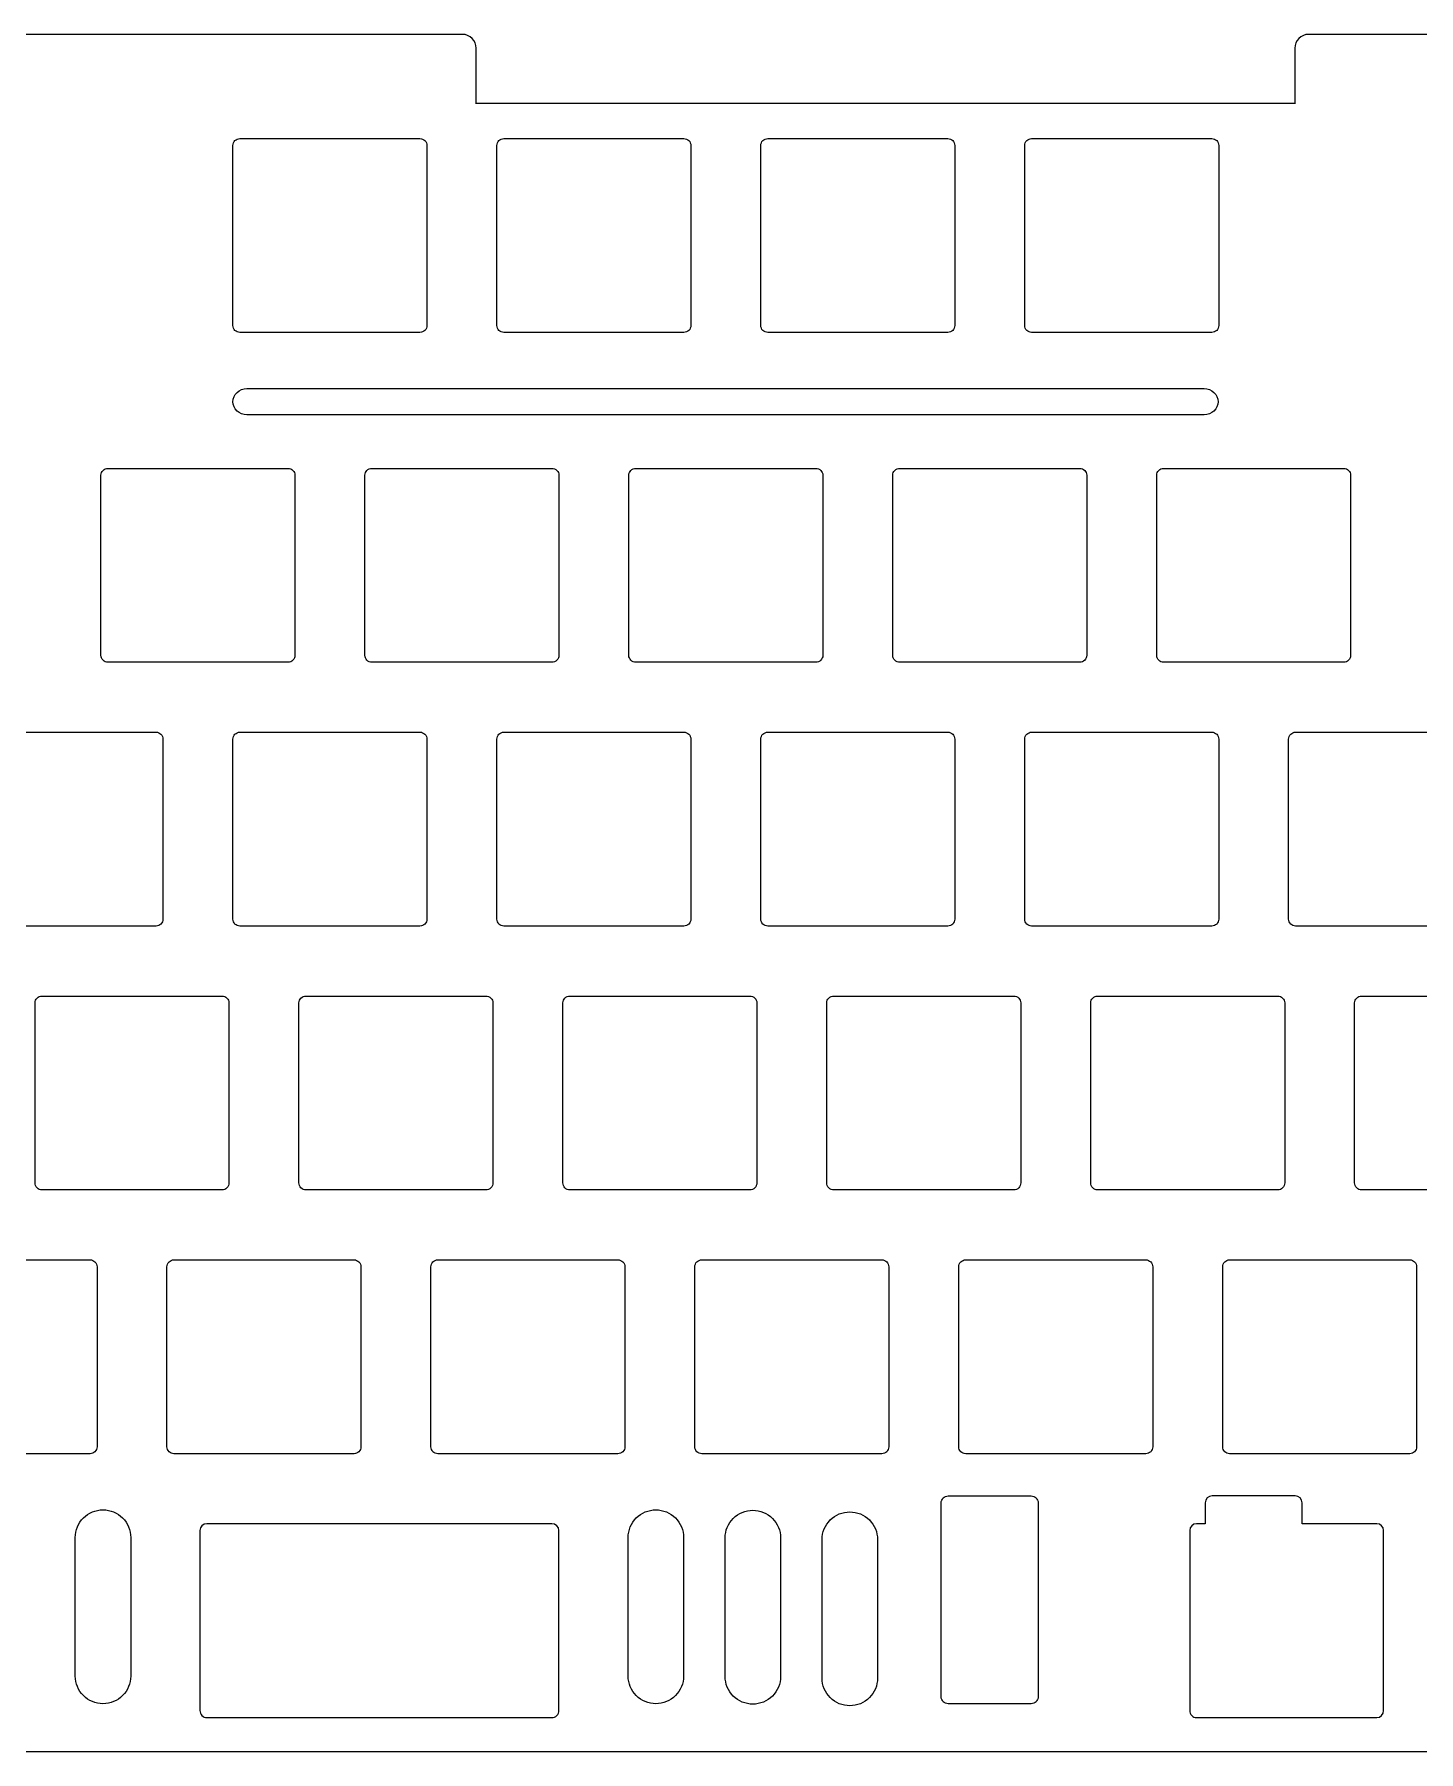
# Model space of a CAD drawing. Header units: millimetres. Extents: x 8 to 355, y 3 to 132.
# Drawn here: x 119.5 to 219.5, y 8.5 to 132.5 of the extents above; entities that cross this region are included whole.
import ezdxf

# ---------------------------------------------------------------- set-up
doc = ezdxf.new("R2010")
doc.units = ezdxf.units.MM
for name, color, linetype in [('Layer_1', 7, 'CONTINUOUS'), ('Layer_2', 7, 'CONTINUOUS'), ('Layer_3', 7, 'CONTINUOUS')]:
    doc.layers.add(name, color=color, linetype=linetype)

msp = doc.modelspace()

# ---------------------------------------------------------------- linework, layer by layer
at = {"layer": 'Layer_1', "color": 4}
for p, q in [((150.42512, 132.475089), (112.5251, 132.475089)), ((151.42506, 127.57513), (151.42506, 131.475151)), ((210.52496, 131.475151), (210.52496, 127.57513)), ((249.42492, 132.475089), (211.5249, 132.475089)), ((210.53496, 127.474878), (151.41506, 127.474878)), ((65.415165, 8.47491), (223.53468, 8.47491))]:
    msp.add_line(p, q, dxfattribs=at)
for points in [[(151.42506, 131.475151), (151.42506, 132.029147), (150.97912, 132.475089), (150.42512, 132.475089)], [(211.5249, 132.475089), (210.9709, 132.475089), (210.52496, 132.029148), (210.52496, 131.475151)], [(151.41506, 127.474878), (151.41806, 127.50832), (151.42506, 127.540777), (151.42506, 127.57513)], [(210.52496, 127.57513), (210.52496, 127.540777), (210.53096, 127.50832), (210.53496, 127.474878)]]:
    msp.add_open_spline(points, degree=3, dxfattribs=at)
at = {"layer": 'Layer_2', "color": 2}
for p, q in [((133.875, 111.45), (133.875, 124.45)), ((134.375, 124.95), (147.375, 124.95)), ((134.375, 124.95), (134.375, 124.95)), ((147.875, 124.45), (147.875, 111.45)), ((152.925, 111.45), (152.925, 124.45)), ((153.425, 124.95), (166.425, 124.95)), ((153.425, 124.95), (153.425, 124.95)), ((166.925, 124.45), (166.925, 111.45)), ((171.975, 111.45), (171.975, 124.45)), ((172.475, 124.95), (185.475, 124.95)), ((172.475, 124.95), (172.475, 124.95)), ((185.975, 124.45), (185.975, 111.45)), ((191.025, 111.45), (191.025, 124.45)), ((191.525, 124.95), (204.525, 124.95)), ((191.525, 124.95), (191.525, 124.95)), ((205.025, 124.45), (205.025, 111.45)), ((147.375, 110.95), (134.375, 110.95)), ((166.425, 110.95), (153.425, 110.95)), ((185.475, 110.95), (172.475, 110.95)), ((204.525, 110.95), (191.525, 110.95)), ((124.35, 87.637), (124.35, 100.637)), ((124.85, 101.137), (137.85, 101.137)), ((124.85, 101.137), (124.85, 101.137)), ((138.35, 100.637), (138.35, 87.637)), ((143.4, 87.637), (143.4, 100.637)), ((143.9, 101.137), (156.9, 101.137)), ((143.9, 101.137), (143.9, 101.137)), ((157.4, 100.637), (157.4, 87.637)), ((162.45, 87.637), (162.45, 100.637)), ((162.95, 101.137), (175.95, 101.137)), ((162.95, 101.137), (162.95, 101.137)), ((176.45, 100.637), (176.45, 87.637)), ((181.5, 87.637), (181.5, 100.637)), ((182, 101.137), (195, 101.137)), ((182, 101.137), (182, 101.137)), ((195.5, 100.637), (195.5, 87.637)), ((200.55, 87.637), (200.55, 100.637)), ((201.05, 101.137), (214.05, 101.137)), ((201.05, 101.137), (201.05, 101.137)), ((214.55, 100.637), (214.55, 87.637)), ((137.85, 87.137), (124.85, 87.137)), ((156.9, 87.137), (143.9, 87.137)), ((175.95, 87.137), (162.95, 87.137)), ((195, 87.137), (182, 87.137)), ((214.05, 87.137), (201.05, 87.137)), ((115.325, 82.087), (128.325, 82.087)), ((134.375, 82.087), (147.375, 82.087)), ((134.375, 82.087), (134.375, 82.087)), ((153.425, 82.087), (166.425, 82.087)), ((153.425, 82.087), (153.425, 82.087)), ((172.475, 82.087), (185.475, 82.087)), ((172.475, 82.087), (172.475, 82.087)), ((191.525, 82.087), (204.525, 82.087)), ((191.525, 82.087), (191.525, 82.087)), ((210.575, 82.087), (223.575, 82.087)), ((210.575, 82.087), (210.575, 82.087)), ((128.825, 81.587), (128.825, 68.587)), ((133.875, 68.587), (133.875, 81.587)), ((147.875, 81.587), (147.875, 68.587)), ((152.925, 68.587), (152.925, 81.587)), ((166.925, 81.587), (166.925, 68.587)), ((171.975, 68.587), (171.975, 81.587)), ((185.975, 81.587), (185.975, 68.587)), ((191.025, 68.587), (191.025, 81.587)), ((205.025, 81.587), (205.025, 68.587)), ((210.075, 68.587), (210.075, 81.587)), ((128.325, 68.087), (115.325, 68.087)), ((147.375, 68.087), (134.375, 68.087)), ((166.425, 68.087), (153.425, 68.087)), ((185.475, 68.087), (172.475, 68.087)), ((204.525, 68.087), (191.525, 68.087)), ((223.575, 68.087), (210.575, 68.087)), ((119.588, 49.537), (119.588, 62.537)), ((120.088, 63.037), (133.088, 63.037)), ((120.088, 63.037), (120.088, 63.037)), ((133.588, 62.537), (133.588, 49.537)), ((138.638, 49.537), (138.638, 62.537)), ((139.138, 63.037), (152.138, 63.037)), ((139.138, 63.037), (139.138, 63.037)), ((152.638, 62.537), (152.638, 49.537)), ((157.688, 49.537), (157.688, 62.537)), ((158.188, 63.037), (171.188, 63.037)), ((158.188, 63.037), (158.188, 63.037)), ((171.688, 62.537), (171.688, 49.537)), ((176.738, 49.537), (176.738, 62.537)), ((177.238, 63.037), (190.238, 63.037)), ((177.238, 63.037), (177.238, 63.037)), ((190.738, 62.537), (190.738, 49.537)), ((195.788, 49.537), (195.788, 62.537)), ((196.288, 63.037), (209.288, 63.037)), ((196.288, 63.037), (196.288, 63.037)), ((209.788, 62.537), (209.788, 49.537)), ((214.838, 49.537), (214.838, 62.537)), ((215.338, 63.037), (228.338, 63.037)), ((215.338, 63.037), (215.338, 63.037)), ((133.088, 49.037), (120.088, 49.037)), ((152.138, 49.037), (139.138, 49.037)), ((171.188, 49.037), (158.188, 49.037)), ((190.238, 49.037), (177.238, 49.037)), ((209.288, 49.037), (196.288, 49.037)), ((228.338, 49.037), (215.338, 49.037)), ((110.563, 43.987), (123.563, 43.987)), ((124.063, 43.487), (124.063, 30.487)), ((129.113, 30.487), (129.113, 43.487)), ((129.613, 43.987), (142.613, 43.987)), ((129.613, 43.987), (129.613, 43.987)), ((143.113, 43.487), (143.113, 30.487)), ((148.163, 30.487), (148.163, 43.487)), ((148.663, 43.987), (161.663, 43.987)), ((148.663, 43.987), (148.663, 43.987)), ((162.163, 43.487), (162.163, 30.487)), ((167.213, 30.487), (167.213, 43.487)), ((167.713, 43.987), (180.713, 43.987)), ((167.713, 43.987), (167.713, 43.987)), ((181.213, 43.487), (181.213, 30.487)), ((186.263, 30.487), (186.263, 43.487)), ((186.763, 43.987), (199.763, 43.987)), ((186.763, 43.987), (186.763, 43.987)), ((200.263, 43.487), (200.263, 30.487)), ((205.313, 30.487), (205.313, 43.487)), ((205.813, 43.987), (218.813, 43.987)), ((205.813, 43.987), (205.813, 43.987)), ((219.313, 43.487), (219.313, 30.487)), ((123.563, 29.987), (110.563, 29.987)), ((142.613, 29.987), (129.613, 29.987)), ((161.663, 29.987), (148.663, 29.987)), ((180.713, 29.987), (167.713, 29.987)), ((199.763, 29.987), (186.763, 29.987)), ((218.813, 29.987), (205.813, 29.987)), ((184.994, 12.437), (184.994, 26.437)), ((185.494, 26.937), (191.494, 26.937)), ((185.494, 26.937), (185.494, 26.937)), ((191.994, 26.437), (191.994, 12.437)), ((204.05008, 26.43712), (204.05008, 24.93695)), ((210.54994, 26.93683), (204.54979, 26.93683)), ((211.05017, 24.93695), (211.05017, 26.43712)), ((143.89974, 24.93695), (131.99401, 24.93695)), ((144.99425, 24.93695), (143.89974, 24.93695)), ((156.89998, 24.93695), (144.99425, 24.93695)), ((204.05008, 24.93695), (203.43099, 24.93695)), ((216.43123, 24.93695), (211.05017, 24.93695)), ((131.49378, 24.43724), (131.49378, 11.437)), ((157.40021, 11.437), (157.40021, 24.43724)), ((202.93077, 24.43724), (202.93077, 11.437)), ((216.93094, 11.437), (216.93094, 24.43724)), ((191.494, 11.937), (185.494, 11.937)), ((131.99401, 10.93677), (143.89974, 10.93677)), ((143.89974, 10.93677), (144.99425, 10.93677)), ((144.99425, 10.93677), (156.89998, 10.93677)), ((203.43099, 10.93677), (216.43123, 10.93677))]:
    msp.add_line(p, q, dxfattribs=at)
for points in [[(133.875, 124.45), (133.875, 124.582608), (133.927678, 124.709785), (134.021447, 124.803553)], [(134.021447, 124.803553), (134.115215, 124.897322), (134.242392, 124.95), (134.375, 124.95)], [(147.375, 124.95), (147.507608, 124.95), (147.634785, 124.897322), (147.728553, 124.803553)], [(147.728553, 124.803553), (147.822322, 124.709785), (147.875, 124.582608), (147.875, 124.45)], [(152.925, 124.45), (152.925, 124.582608), (152.977678, 124.709785), (153.071447, 124.803553)], [(153.071447, 124.803553), (153.165215, 124.897322), (153.292392, 124.95), (153.425, 124.95)], [(166.425, 124.95), (166.557608, 124.95), (166.684785, 124.897322), (166.778553, 124.803553)], [(166.778553, 124.803553), (166.872322, 124.709785), (166.925, 124.582608), (166.925, 124.45)], [(171.975, 124.45), (171.975, 124.582608), (172.027678, 124.709785), (172.121447, 124.803553)], [(172.121447, 124.803553), (172.215215, 124.897322), (172.342392, 124.95), (172.475, 124.95)], [(185.475, 124.95), (185.607608, 124.95), (185.734785, 124.897322), (185.828553, 124.803553)], [(185.828553, 124.803553), (185.922322, 124.709785), (185.975, 124.582608), (185.975, 124.45)], [(191.025, 124.45), (191.025, 124.582608), (191.077678, 124.709785), (191.171447, 124.803553)], [(191.171447, 124.803553), (191.265215, 124.897322), (191.392392, 124.95), (191.525, 124.95)], [(204.525, 124.95), (204.657608, 124.95), (204.784785, 124.897322), (204.878553, 124.803553)], [(204.878553, 124.803553), (204.972322, 124.709785), (205.025, 124.582608), (205.025, 124.45)], [(134.021447, 111.096447), (133.927678, 111.190215), (133.875, 111.317392), (133.875, 111.45)], [(134.375, 110.95), (134.242392, 110.95), (134.115215, 111.002678), (134.021447, 111.096447)], [(147.728553, 111.096447), (147.634785, 111.002678), (147.507608, 110.95), (147.375, 110.95)], [(147.875, 111.45), (147.875, 111.317392), (147.822322, 111.190215), (147.728553, 111.096447)], [(153.071447, 111.096447), (152.977678, 111.190215), (152.925, 111.317392), (152.925, 111.45)], [(153.425, 110.95), (153.292392, 110.95), (153.165215, 111.002678), (153.071447, 111.096447)], [(166.778553, 111.096447), (166.684785, 111.002678), (166.557608, 110.95), (166.425, 110.95)], [(166.925, 111.45), (166.925, 111.317392), (166.872322, 111.190215), (166.778553, 111.096447)], [(172.121447, 111.096447), (172.027678, 111.190215), (171.975, 111.317392), (171.975, 111.45)], [(172.475, 110.95), (172.342392, 110.95), (172.215215, 111.002678), (172.121447, 111.096447)], [(185.828553, 111.096447), (185.734785, 111.002678), (185.607608, 110.95), (185.475, 110.95)], [(185.975, 111.45), (185.975, 111.317392), (185.922322, 111.190215), (185.828553, 111.096447)], [(191.171447, 111.096447), (191.077678, 111.190215), (191.025, 111.317392), (191.025, 111.45)], [(191.525, 110.95), (191.392392, 110.95), (191.265215, 111.002678), (191.171447, 111.096447)], [(204.878553, 111.096447), (204.784785, 111.002678), (204.657608, 110.95), (204.525, 110.95)], [(205.025, 111.45), (205.025, 111.317392), (204.972322, 111.190215), (204.878553, 111.096447)], [(124.35, 100.637), (124.35, 100.769608), (124.402678, 100.896785), (124.496447, 100.990553)], [(124.496447, 100.990553), (124.590215, 101.084322), (124.717392, 101.137), (124.85, 101.137)], [(137.85, 101.137), (137.982608, 101.137), (138.109785, 101.084322), (138.203553, 100.990553)], [(138.203553, 100.990553), (138.297322, 100.896785), (138.35, 100.769608), (138.35, 100.637)], [(143.4, 100.637), (143.4, 100.769608), (143.452678, 100.896785), (143.546447, 100.990553)], [(143.546447, 100.990553), (143.640215, 101.084322), (143.767392, 101.137), (143.9, 101.137)], [(156.9, 101.137), (157.032608, 101.137), (157.159785, 101.084322), (157.253553, 100.990553)], [(157.253553, 100.990553), (157.347322, 100.896785), (157.4, 100.769608), (157.4, 100.637)], [(162.45, 100.637), (162.45, 100.769608), (162.502678, 100.896785), (162.596447, 100.990553)], [(162.596447, 100.990553), (162.690215, 101.084322), (162.817392, 101.137), (162.95, 101.137)], [(175.95, 101.137), (176.082608, 101.137), (176.209785, 101.084322), (176.303553, 100.990553)], [(176.303553, 100.990553), (176.397322, 100.896785), (176.45, 100.769608), (176.45, 100.637)], [(181.5, 100.637), (181.5, 100.769608), (181.552678, 100.896785), (181.646447, 100.990553)], [(181.646447, 100.990553), (181.740215, 101.084322), (181.867392, 101.137), (182, 101.137)], [(195, 101.137), (195.132608, 101.137), (195.259785, 101.084322), (195.353553, 100.990553)], [(195.353553, 100.990553), (195.447322, 100.896785), (195.5, 100.769608), (195.5, 100.637)], [(200.55, 100.637), (200.55, 100.769608), (200.602678, 100.896785), (200.696447, 100.990553)], [(200.696447, 100.990553), (200.790215, 101.084322), (200.917392, 101.137), (201.05, 101.137)], [(214.05, 101.137), (214.182608, 101.137), (214.309785, 101.084322), (214.403553, 100.990553)], [(214.403553, 100.990553), (214.497322, 100.896785), (214.55, 100.769608), (214.55, 100.637)], [(124.496447, 87.283447), (124.402678, 87.377215), (124.35, 87.504392), (124.35, 87.637)], [(124.85, 87.137), (124.717392, 87.137), (124.590215, 87.189678), (124.496447, 87.283447)], [(138.203553, 87.283447), (138.109785, 87.189678), (137.982608, 87.137), (137.85, 87.137)], [(138.35, 87.637), (138.35, 87.504392), (138.297322, 87.377215), (138.203553, 87.283447)], [(143.546447, 87.283447), (143.452678, 87.377215), (143.4, 87.504392), (143.4, 87.637)], [(143.9, 87.137), (143.767392, 87.137), (143.640215, 87.189678), (143.546447, 87.283447)], [(157.253553, 87.283447), (157.159785, 87.189678), (157.032608, 87.137), (156.9, 87.137)], [(157.4, 87.637), (157.4, 87.504392), (157.347322, 87.377215), (157.253553, 87.283447)], [(162.596447, 87.283447), (162.502678, 87.377215), (162.45, 87.504392), (162.45, 87.637)], [(162.95, 87.137), (162.817392, 87.137), (162.690215, 87.189678), (162.596447, 87.283447)], [(176.303553, 87.283447), (176.209785, 87.189678), (176.082608, 87.137), (175.95, 87.137)], [(176.45, 87.637), (176.45, 87.504392), (176.397322, 87.377215), (176.303553, 87.283447)], [(181.646447, 87.283447), (181.552678, 87.377215), (181.5, 87.504392), (181.5, 87.637)], [(182, 87.137), (181.867392, 87.137), (181.740215, 87.189678), (181.646447, 87.283447)], [(195.353553, 87.283447), (195.259785, 87.189678), (195.132608, 87.137), (195, 87.137)], [(195.5, 87.637), (195.5, 87.504392), (195.447322, 87.377215), (195.353553, 87.283447)], [(200.696447, 87.283447), (200.602678, 87.377215), (200.55, 87.504392), (200.55, 87.637)], [(201.05, 87.137), (200.917392, 87.137), (200.790215, 87.189678), (200.696447, 87.283447)], [(214.403553, 87.283447), (214.309785, 87.189678), (214.182608, 87.137), (214.05, 87.137)], [(214.55, 87.637), (214.55, 87.504392), (214.497322, 87.377215), (214.403553, 87.283447)], [(128.325, 82.087), (128.457608, 82.087), (128.584785, 82.034322), (128.678553, 81.940553)], [(128.678553, 81.940553), (128.772322, 81.846785), (128.825, 81.719608), (128.825, 81.587)], [(133.875, 81.587), (133.875, 81.719608), (133.927678, 81.846785), (134.021447, 81.940553)], [(134.021447, 81.940553), (134.115215, 82.034322), (134.242392, 82.087), (134.375, 82.087)], [(147.375, 82.087), (147.507608, 82.087), (147.634785, 82.034322), (147.728553, 81.940553)], [(147.728553, 81.940553), (147.822322, 81.846785), (147.875, 81.719608), (147.875, 81.587)], [(152.925, 81.587), (152.925, 81.719608), (152.977678, 81.846785), (153.071447, 81.940553)], [(153.071447, 81.940553), (153.165215, 82.034322), (153.292392, 82.087), (153.425, 82.087)], [(166.425, 82.087), (166.557608, 82.087), (166.684785, 82.034322), (166.778553, 81.940553)], [(166.778553, 81.940553), (166.872322, 81.846785), (166.925, 81.719608), (166.925, 81.587)], [(171.975, 81.587), (171.975, 81.719608), (172.027678, 81.846785), (172.121447, 81.940553)], [(172.121447, 81.940553), (172.215215, 82.034322), (172.342392, 82.087), (172.475, 82.087)], [(185.475, 82.087), (185.607608, 82.087), (185.734785, 82.034322), (185.828553, 81.940553)], [(185.828553, 81.940553), (185.922322, 81.846785), (185.975, 81.719608), (185.975, 81.587)], [(191.025, 81.587), (191.025, 81.719608), (191.077678, 81.846785), (191.171447, 81.940553)], [(191.171447, 81.940553), (191.265215, 82.034322), (191.392392, 82.087), (191.525, 82.087)], [(204.525, 82.087), (204.657608, 82.087), (204.784785, 82.034322), (204.878553, 81.940553)], [(204.878553, 81.940553), (204.972322, 81.846785), (205.025, 81.719608), (205.025, 81.587)], [(210.075, 81.587), (210.075, 81.719608), (210.127678, 81.846785), (210.221447, 81.940553)], [(210.221447, 81.940553), (210.315215, 82.034322), (210.442392, 82.087), (210.575, 82.087)], [(128.678553, 68.233447), (128.584785, 68.139678), (128.457608, 68.087), (128.325, 68.087)], [(128.825, 68.587), (128.825, 68.454392), (128.772322, 68.327215), (128.678553, 68.233447)], [(134.021447, 68.233447), (133.927678, 68.327215), (133.875, 68.454392), (133.875, 68.587)], [(134.375, 68.087), (134.242392, 68.087), (134.115215, 68.139678), (134.021447, 68.233447)], [(147.728553, 68.233447), (147.634785, 68.139678), (147.507608, 68.087), (147.375, 68.087)], [(147.875, 68.587), (147.875, 68.454392), (147.822322, 68.327215), (147.728553, 68.233447)], [(153.071447, 68.233447), (152.977678, 68.327215), (152.925, 68.454392), (152.925, 68.587)], [(153.425, 68.087), (153.292392, 68.087), (153.165215, 68.139678), (153.071447, 68.233447)], [(166.778553, 68.233447), (166.684785, 68.139678), (166.557608, 68.087), (166.425, 68.087)], [(166.925, 68.587), (166.925, 68.454392), (166.872322, 68.327215), (166.778553, 68.233447)], [(172.121447, 68.233447), (172.027678, 68.327215), (171.975, 68.454392), (171.975, 68.587)], [(172.475, 68.087), (172.342392, 68.087), (172.215215, 68.139678), (172.121447, 68.233447)], [(185.828553, 68.233447), (185.734785, 68.139678), (185.607608, 68.087), (185.475, 68.087)], [(185.975, 68.587), (185.975, 68.454392), (185.922322, 68.327215), (185.828553, 68.233447)], [(191.171447, 68.233447), (191.077678, 68.327215), (191.025, 68.454392), (191.025, 68.587)], [(191.525, 68.087), (191.392392, 68.087), (191.265215, 68.139678), (191.171447, 68.233447)], [(204.878553, 68.233447), (204.784785, 68.139678), (204.657608, 68.087), (204.525, 68.087)], [(205.025, 68.587), (205.025, 68.454392), (204.972322, 68.327215), (204.878553, 68.233447)], [(210.221447, 68.233447), (210.127678, 68.327215), (210.075, 68.454392), (210.075, 68.587)], [(210.575, 68.087), (210.442392, 68.087), (210.315215, 68.139678), (210.221447, 68.233447)], [(119.588, 62.537), (119.588, 62.669608), (119.640678, 62.796785), (119.734447, 62.890553)], [(119.734447, 62.890553), (119.828215, 62.984322), (119.955392, 63.037), (120.088, 63.037)], [(133.088, 63.037), (133.220608, 63.037), (133.347785, 62.984322), (133.441553, 62.890553)], [(133.441553, 62.890553), (133.535322, 62.796785), (133.588, 62.669608), (133.588, 62.537)], [(138.638, 62.537), (138.638, 62.669608), (138.690678, 62.796785), (138.784447, 62.890553)], [(138.784447, 62.890553), (138.878215, 62.984322), (139.005392, 63.037), (139.138, 63.037)], [(152.138, 63.037), (152.270608, 63.037), (152.397785, 62.984322), (152.491553, 62.890553)], [(152.491553, 62.890553), (152.585322, 62.796785), (152.638, 62.669608), (152.638, 62.537)], [(157.688, 62.537), (157.688, 62.669608), (157.740678, 62.796785), (157.834447, 62.890553)], [(157.834447, 62.890553), (157.928215, 62.984322), (158.055392, 63.037), (158.188, 63.037)], [(171.188, 63.037), (171.320608, 63.037), (171.447785, 62.984322), (171.541553, 62.890553)], [(171.541553, 62.890553), (171.635322, 62.796785), (171.688, 62.669608), (171.688, 62.537)], [(176.738, 62.537), (176.738, 62.669608), (176.790678, 62.796785), (176.884447, 62.890553)], [(176.884447, 62.890553), (176.978215, 62.984322), (177.105392, 63.037), (177.238, 63.037)], [(190.238, 63.037), (190.370608, 63.037), (190.497785, 62.984322), (190.591553, 62.890553)], [(190.591553, 62.890553), (190.685322, 62.796785), (190.738, 62.669608), (190.738, 62.537)], [(195.788, 62.537), (195.788, 62.669608), (195.840678, 62.796785), (195.934447, 62.890553)], [(195.934447, 62.890553), (196.028215, 62.984322), (196.155392, 63.037), (196.288, 63.037)], [(209.288, 63.037), (209.420608, 63.037), (209.547785, 62.984322), (209.641553, 62.890553)], [(209.641553, 62.890553), (209.735322, 62.796785), (209.788, 62.669608), (209.788, 62.537)], [(214.838, 62.537), (214.838, 62.669608), (214.890678, 62.796785), (214.984447, 62.890553)], [(214.984447, 62.890553), (215.078215, 62.984322), (215.205392, 63.037), (215.338, 63.037)], [(119.734447, 49.183447), (119.640678, 49.277215), (119.588, 49.404392), (119.588, 49.537)], [(120.088, 49.037), (119.955392, 49.037), (119.828215, 49.089678), (119.734447, 49.183447)], [(133.441553, 49.183447), (133.347785, 49.089678), (133.220608, 49.037), (133.088, 49.037)], [(133.588, 49.537), (133.588, 49.404392), (133.535322, 49.277215), (133.441553, 49.183447)], [(138.784447, 49.183447), (138.690678, 49.277215), (138.638, 49.404392), (138.638, 49.537)], [(139.138, 49.037), (139.005392, 49.037), (138.878215, 49.089678), (138.784447, 49.183447)], [(152.491553, 49.183447), (152.397785, 49.089678), (152.270608, 49.037), (152.138, 49.037)], [(152.638, 49.537), (152.638, 49.404392), (152.585322, 49.277215), (152.491553, 49.183447)], [(157.834447, 49.183447), (157.740678, 49.277215), (157.688, 49.404392), (157.688, 49.537)], [(158.188, 49.037), (158.055392, 49.037), (157.928215, 49.089678), (157.834447, 49.183447)], [(171.541553, 49.183447), (171.447785, 49.089678), (171.320608, 49.037), (171.188, 49.037)], [(171.688, 49.537), (171.688, 49.404392), (171.635322, 49.277215), (171.541553, 49.183447)], [(176.884447, 49.183447), (176.790678, 49.277215), (176.738, 49.404392), (176.738, 49.537)], [(177.238, 49.037), (177.105392, 49.037), (176.978215, 49.089678), (176.884447, 49.183447)], [(190.591553, 49.183447), (190.497785, 49.089678), (190.370608, 49.037), (190.238, 49.037)], [(190.738, 49.537), (190.738, 49.404392), (190.685322, 49.277215), (190.591553, 49.183447)], [(195.934447, 49.183447), (195.840678, 49.277215), (195.788, 49.404392), (195.788, 49.537)], [(196.288, 49.037), (196.155392, 49.037), (196.028215, 49.089678), (195.934447, 49.183447)], [(209.641553, 49.183447), (209.547785, 49.089678), (209.420608, 49.037), (209.288, 49.037)], [(209.788, 49.537), (209.788, 49.404392), (209.735322, 49.277215), (209.641553, 49.183447)], [(214.984447, 49.183447), (214.890678, 49.277215), (214.838, 49.404392), (214.838, 49.537)], [(215.338, 49.037), (215.205392, 49.037), (215.078215, 49.089678), (214.984447, 49.183447)], [(123.563, 43.987), (123.695608, 43.987), (123.822785, 43.934322), (123.916553, 43.840553)], [(123.916553, 43.840553), (124.010322, 43.746785), (124.063, 43.619608), (124.063, 43.487)], [(129.113, 43.487), (129.113, 43.619608), (129.165678, 43.746785), (129.259447, 43.840553)], [(129.259447, 43.840553), (129.353215, 43.934322), (129.480392, 43.987), (129.613, 43.987)], [(142.613, 43.987), (142.745608, 43.987), (142.872785, 43.934322), (142.966553, 43.840553)], [(142.966553, 43.840553), (143.060322, 43.746785), (143.113, 43.619608), (143.113, 43.487)], [(148.163, 43.487), (148.163, 43.619608), (148.215678, 43.746785), (148.309447, 43.840553)], [(148.309447, 43.840553), (148.403215, 43.934322), (148.530392, 43.987), (148.663, 43.987)], [(161.663, 43.987), (161.795608, 43.987), (161.922785, 43.934322), (162.016553, 43.840553)], [(162.016553, 43.840553), (162.110322, 43.746785), (162.163, 43.619608), (162.163, 43.487)], [(167.213, 43.487), (167.213, 43.619608), (167.265678, 43.746785), (167.359447, 43.840553)], [(167.359447, 43.840553), (167.453215, 43.934322), (167.580392, 43.987), (167.713, 43.987)], [(180.713, 43.987), (180.845608, 43.987), (180.972785, 43.934322), (181.066553, 43.840553)], [(181.066553, 43.840553), (181.160322, 43.746785), (181.213, 43.619608), (181.213, 43.487)], [(186.263, 43.487), (186.263, 43.619608), (186.315678, 43.746785), (186.409447, 43.840553)], [(186.409447, 43.840553), (186.503215, 43.934322), (186.630392, 43.987), (186.763, 43.987)], [(199.763, 43.987), (199.895608, 43.987), (200.022785, 43.934322), (200.116553, 43.840553)], [(200.116553, 43.840553), (200.210322, 43.746785), (200.263, 43.619608), (200.263, 43.487)], [(205.313, 43.487), (205.313, 43.619608), (205.365678, 43.746785), (205.459447, 43.840553)], [(205.459447, 43.840553), (205.553215, 43.934322), (205.680392, 43.987), (205.813, 43.987)], [(218.813, 43.987), (218.945608, 43.987), (219.072785, 43.934322), (219.166553, 43.840553)], [(219.166553, 43.840553), (219.260322, 43.746785), (219.313, 43.619608), (219.313, 43.487)], [(123.916553, 30.133447), (123.822785, 30.039678), (123.695608, 29.987), (123.563, 29.987)], [(124.063, 30.487), (124.063, 30.354392), (124.010322, 30.227215), (123.916553, 30.133447)], [(129.259447, 30.133447), (129.165678, 30.227215), (129.113, 30.354392), (129.113, 30.487)], [(129.613, 29.987), (129.480392, 29.987), (129.353215, 30.039678), (129.259447, 30.133447)], [(142.966553, 30.133447), (142.872785, 30.039678), (142.745608, 29.987), (142.613, 29.987)], [(143.113, 30.487), (143.113, 30.354392), (143.060322, 30.227215), (142.966553, 30.133447)], [(148.309447, 30.133447), (148.215678, 30.227215), (148.163, 30.354392), (148.163, 30.487)], [(148.663, 29.987), (148.530392, 29.987), (148.403215, 30.039678), (148.309447, 30.133447)], [(162.016553, 30.133447), (161.922785, 30.039678), (161.795608, 29.987), (161.663, 29.987)], [(162.163, 30.487), (162.163, 30.354392), (162.110322, 30.227215), (162.016553, 30.133447)], [(167.359447, 30.133447), (167.265678, 30.227215), (167.213, 30.354392), (167.213, 30.487)], [(167.713, 29.987), (167.580392, 29.987), (167.453215, 30.039678), (167.359447, 30.133447)], [(181.066553, 30.133447), (180.972785, 30.039678), (180.845608, 29.987), (180.713, 29.987)], [(181.213, 30.487), (181.213, 30.354392), (181.160322, 30.227215), (181.066553, 30.133447)], [(186.409447, 30.133447), (186.315678, 30.227215), (186.263, 30.354392), (186.263, 30.487)], [(186.763, 29.987), (186.630392, 29.987), (186.503215, 30.039678), (186.409447, 30.133447)], [(200.116553, 30.133447), (200.022785, 30.039678), (199.895608, 29.987), (199.763, 29.987)], [(200.263, 30.487), (200.263, 30.354392), (200.210322, 30.227215), (200.116553, 30.133447)], [(205.459447, 30.133447), (205.365678, 30.227215), (205.313, 30.354392), (205.313, 30.487)], [(205.813, 29.987), (205.680392, 29.987), (205.553215, 30.039678), (205.459447, 30.133447)], [(219.166553, 30.133447), (219.072785, 30.039678), (218.945608, 29.987), (218.813, 29.987)], [(219.313, 30.487), (219.313, 30.354392), (219.260322, 30.227215), (219.166553, 30.133447)], [(184.994, 26.437), (184.994, 26.569608), (185.046678, 26.696785), (185.140447, 26.790553)], [(185.140447, 26.790553), (185.234215, 26.884322), (185.361392, 26.937), (185.494, 26.937)], [(191.494, 26.937), (191.626608, 26.937), (191.753785, 26.884322), (191.847553, 26.790553)], [(191.847553, 26.790553), (191.941322, 26.696785), (191.994, 26.569608), (191.994, 26.437)], [(204.54979, 26.93683), (204.273874, 26.93667), (204.05024, 26.713036), (204.05008, 26.43712)], [(211.05017, 26.43712), (211.05001, 26.713239), (210.826059, 26.936957), (210.54994, 26.93683)], [(131.99401, 24.93695), (131.717891, 24.937077), (131.49394, 24.713359), (131.49378, 24.43724)], [(157.40021, 24.43724), (157.40005, 24.713359), (157.176099, 24.937077), (156.89998, 24.93695)], [(203.43099, 24.93695), (203.154875, 24.937072), (202.93093, 24.713355), (202.93077, 24.43724)], [(216.93094, 24.43724), (216.93078, 24.713156), (216.707146, 24.93679), (216.43123, 24.93695)], [(185.140447, 12.083447), (185.046678, 12.177215), (184.994, 12.304392), (184.994, 12.437)], [(191.994, 12.437), (191.994, 12.304392), (191.941322, 12.177215), (191.847553, 12.083447)], [(131.49378, 11.437), (131.493719, 11.304312), (131.546402, 11.177041), (131.640227, 11.083217)], [(157.253763, 11.083217), (157.347588, 11.177041), (157.400271, 11.304312), (157.40021, 11.437)], [(185.494, 11.937), (185.361392, 11.937), (185.234215, 11.989678), (185.140447, 12.083447)], [(191.847553, 12.083447), (191.753785, 11.989678), (191.626608, 11.937), (191.494, 11.937)], [(202.93077, 11.437), (202.930709, 11.304314), (202.983391, 11.177044), (203.077213, 11.08322)], [(216.43123, 10.93677), (216.707349, 10.93693), (216.931067, 11.160881), (216.93094, 11.437)], [(131.640227, 11.083217), (131.734051, 10.989392), (131.861322, 10.936709), (131.99401, 10.93677)], [(156.89998, 10.93677), (157.032668, 10.936709), (157.159939, 10.989392), (157.253763, 11.083217)], [(203.077213, 11.08322), (203.171035, 10.989396), (203.298304, 10.936712), (203.43099, 10.93677)]]:
    msp.add_open_spline(points, degree=3, dxfattribs=at)
at = {"layer": 'Layer_3', "color": 6}
for p, q in [((134.875, 106.9), (203.974998, 106.9)), ((134.875, 106.9), (134.875, 106.9)), ((133.875, 105.95), (133.875, 105.95)), ((204.974998, 105.95), (204.974998, 105.95)), ((203.974998, 105), (134.875, 105)), ((124.494, 25.937), (124.494, 25.937)), ((124.494, 25.937), (124.494, 25.937)), ((164.39999, 25.937), (164.39999, 25.937)), ((164.39999, 25.937), (164.39999, 25.937)), ((171.39999, 25.90201), (171.39999, 25.90201)), ((171.39999, 25.90201), (171.39999, 25.90201)), ((178.39999, 25.78754), (178.39999, 25.78754)), ((178.39999, 25.78754), (178.39999, 25.78754)), ((122.494, 13.937), (122.494, 23.937)), ((126.494, 23.937), (126.494, 13.937)), ((162.39999, 13.937), (162.39999, 23.937)), ((166.39999, 23.937), (166.39999, 13.937)), ((169.39999, 13.90201), (169.39999, 23.90201)), ((173.39999, 23.90201), (173.39999, 13.90201)), ((176.39999, 13.78754), (176.39999, 23.78754)), ((180.39999, 23.78754), (180.39999, 13.78754)), ((124.494, 11.937), (124.494, 11.937)), ((164.39999, 11.937), (164.39999, 11.937)), ((171.39999, 11.90201), (171.39999, 11.90201)), ((178.39999, 11.78754), (178.39999, 11.78754))]:
    msp.add_line(p, q, dxfattribs=at)
for points in [[(134.167893, 106.621751), (134.35543, 106.799911), (134.609784, 106.9), (134.875, 106.9)], [(203.974998, 106.9), (204.240214, 106.9), (204.494568, 106.799911), (204.682105, 106.621751)], [(133.875, 105.95), (133.875, 106.201956), (133.980357, 106.443592), (134.167893, 106.621751)], [(134.167893, 105.278248), (133.980357, 105.456408), (133.875, 105.698044), (133.875, 105.95)], [(204.682105, 106.621751), (204.869641, 106.443592), (204.974998, 106.201956), (204.974998, 105.95)], [(204.974998, 105.95), (204.974998, 105.698044), (204.869641, 105.456408), (204.682105, 105.278248)], [(134.875, 105), (134.609784, 105), (134.35543, 105.100089), (134.167893, 105.278248)], [(204.682105, 105.278248), (204.494568, 105.100089), (204.240214, 105), (203.974998, 105)], [(122.494, 23.937), (122.494, 24.467433), (122.704714, 24.976141), (123.079786, 25.351214)], [(123.079786, 25.351214), (123.454859, 25.726286), (123.963567, 25.937), (124.494, 25.937)], [(124.494, 25.937), (125.024433, 25.937), (125.533141, 25.726286), (125.908214, 25.351214)], [(125.908214, 25.351214), (126.283286, 24.976141), (126.494, 24.467433), (126.494, 23.937)], [(162.39999, 23.937), (162.39999, 24.467433), (162.610704, 24.976141), (162.985776, 25.351214)], [(162.985776, 25.351214), (163.360849, 25.726286), (163.869557, 25.937), (164.39999, 25.937)], [(164.39999, 25.937), (164.930423, 25.937), (165.439131, 25.726286), (165.814204, 25.351214)], [(165.814204, 25.351214), (166.189276, 24.976141), (166.39999, 24.467433), (166.39999, 23.937)], [(169.39999, 23.90201), (169.39999, 24.432443), (169.610704, 24.941151), (169.985776, 25.316224)], [(169.985776, 25.316224), (170.360849, 25.691296), (170.869557, 25.90201), (171.39999, 25.90201)], [(171.39999, 25.90201), (171.930423, 25.90201), (172.439131, 25.691296), (172.814204, 25.316224)], [(172.814204, 25.316224), (173.189276, 24.941151), (173.39999, 24.432443), (173.39999, 23.90201)], [(176.39999, 23.78754), (176.39999, 24.317973), (176.610704, 24.826681), (176.985776, 25.201754)], [(176.985776, 25.201754), (177.360849, 25.576826), (177.869557, 25.78754), (178.39999, 25.78754)], [(178.39999, 25.78754), (178.930423, 25.78754), (179.439131, 25.576826), (179.814204, 25.201754)], [(179.814204, 25.201754), (180.189276, 24.826681), (180.39999, 24.317973), (180.39999, 23.78754)], [(123.079786, 12.522786), (122.704714, 12.897859), (122.494, 13.406567), (122.494, 13.937)], [(126.494, 13.937), (126.494, 13.406567), (126.283286, 12.897859), (125.908214, 12.522786)], [(162.985776, 12.522786), (162.610704, 12.897859), (162.39999, 13.406567), (162.39999, 13.937)], [(166.39999, 13.937), (166.39999, 13.406567), (166.189276, 12.897859), (165.814204, 12.522786)], [(169.985776, 12.487796), (169.610704, 12.862869), (169.39999, 13.371577), (169.39999, 13.90201)], [(173.39999, 13.90201), (173.39999, 13.371577), (173.189276, 12.862869), (172.814204, 12.487796)], [(176.985776, 12.373326), (176.610704, 12.748399), (176.39999, 13.257107), (176.39999, 13.78754)], [(180.39999, 13.78754), (180.39999, 13.257107), (180.189276, 12.748399), (179.814204, 12.373326)], [(124.494, 11.937), (123.963567, 11.937), (123.454859, 12.147714), (123.079786, 12.522786)], [(125.908214, 12.522786), (125.533141, 12.147714), (125.024433, 11.937), (124.494, 11.937)], [(164.39999, 11.937), (163.869557, 11.937), (163.360849, 12.147714), (162.985776, 12.522786)], [(165.814204, 12.522786), (165.439131, 12.147714), (164.930423, 11.937), (164.39999, 11.937)], [(171.39999, 11.90201), (170.869557, 11.90201), (170.360849, 12.112724), (169.985776, 12.487796)], [(172.814204, 12.487796), (172.439131, 12.112724), (171.930423, 11.90201), (171.39999, 11.90201)], [(178.39999, 11.78754), (177.869557, 11.78754), (177.360849, 11.998254), (176.985776, 12.373326)], [(179.814204, 12.373326), (179.439131, 11.998254), (178.930423, 11.78754), (178.39999, 11.78754)]]:
    msp.add_open_spline(points, degree=3, dxfattribs=at)

doc.saveas('drawing.dxf')
